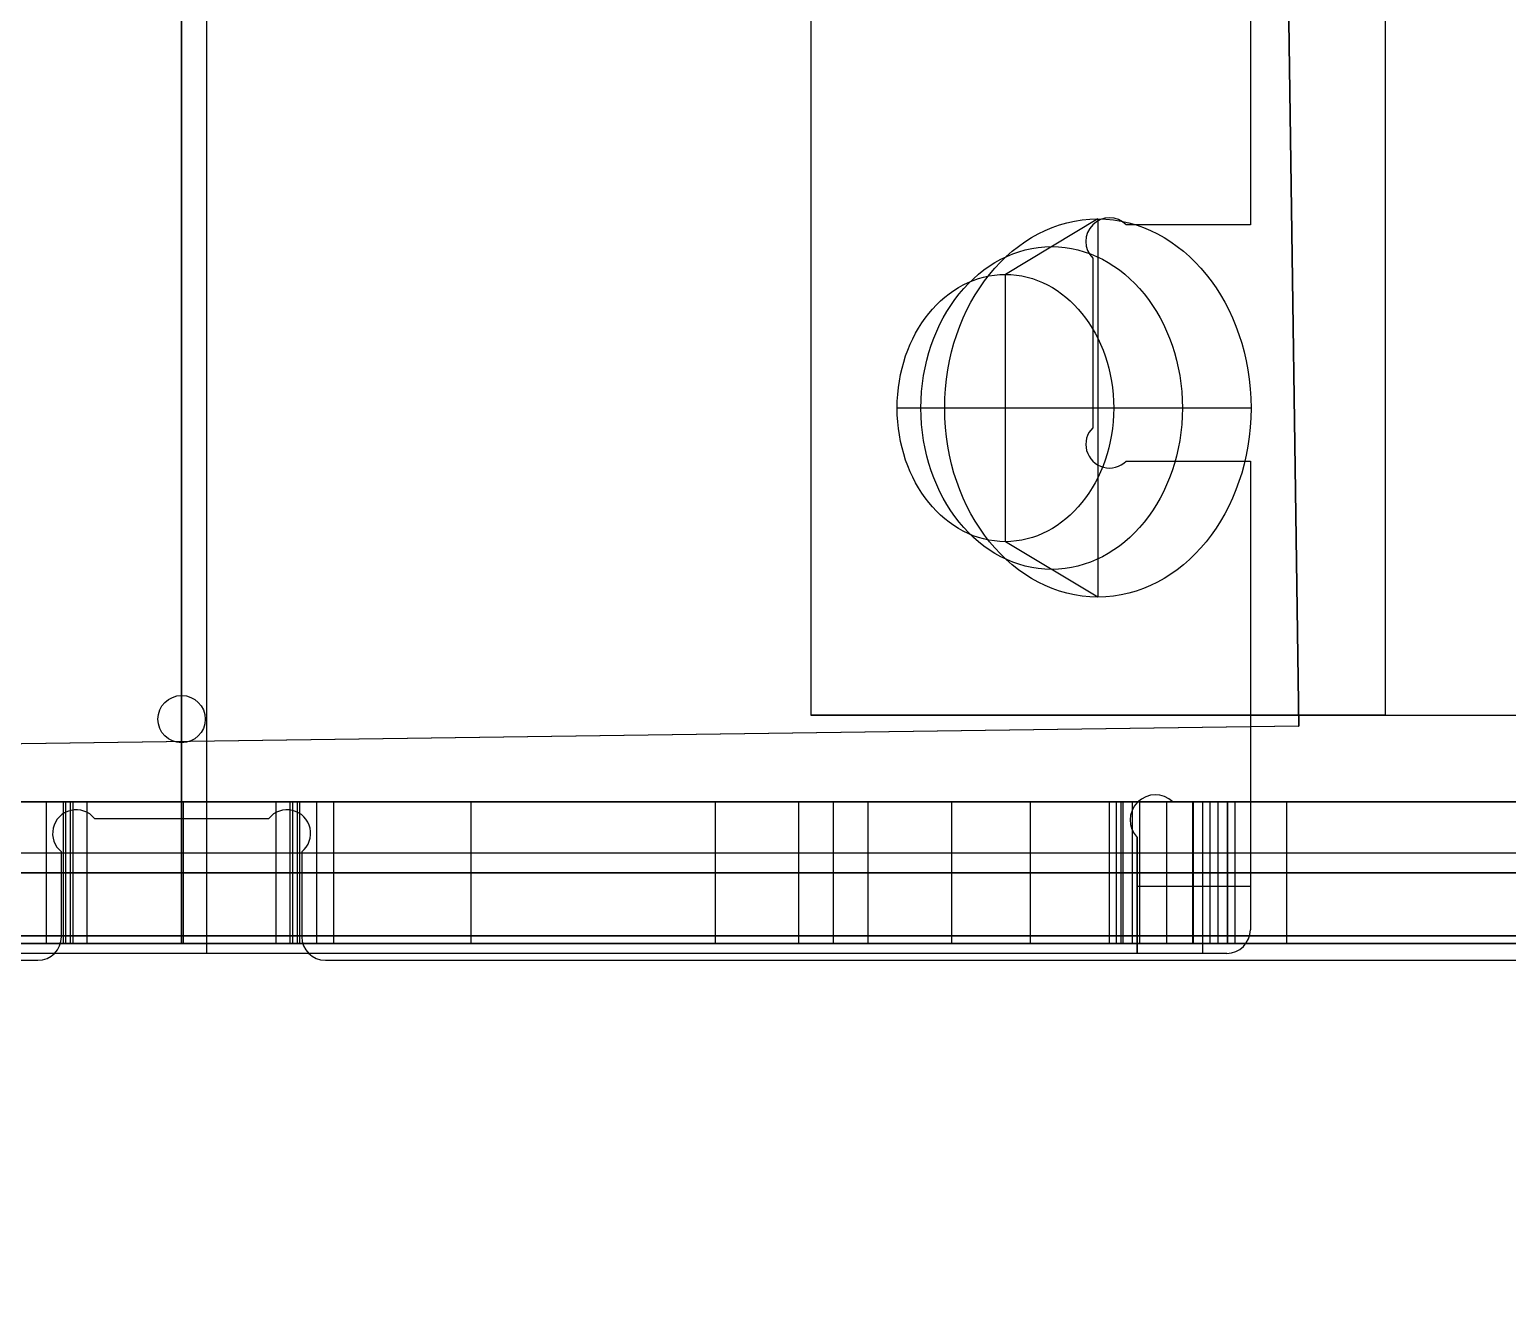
# Model space of a CAD drawing. Header units: millimetres. Extents: x -1736 to -633, y -290 to 351.
# Drawn here: x -1031 to -843.5, y -44.4 to 116.1 of the extents above; entities that cross this region are included whole.
import ezdxf

# ---------------------------------------------------------------- set-up
doc = ezdxf.new("R2010")
doc.units = ezdxf.units.MM
doc.header["$MEASUREMENT"] = 0
for name, color, linetype, true_color in [('Electrical System', 7, 'Continuous', 0x0516e0), ('The Irrigation System', 7, 'Continuous', 0x04feff), ('The Wooden Frame', 7, 'Continuous', 0xd8b17e)]:
    doc.layers.add(name, color=color, linetype=linetype, true_color=true_color)

msp = doc.modelspace()

# ---------------------------------------------------------------- linework, layer by layer
at = {"layer": 'Electrical System'}
for p, q in [((-873.48, 277.6, 959.44), (-869.98, 27.62, 959.48)), ((-873.45, 277.6, 956.44), (-869.95, 27.62, 956.48)), ((-931.89, 259, -410.61), (-931.89, 29, -410.61)), ((-859, 259, -463.4), (-859, 29, -463.4)), ((-895.45, 92, -437), (-907.18, 84.97, -453.2)), ((-895.45, 92, -437), (-895.45, 44, -437)), ((-907.18, 51.03, -453.2), (-907.18, 84.97, -453.2)), ((-914.88, 68, -422.93), (-920.92, 68, -443.25)), ((-893.43, 68, -463.16), (-920.92, 68, -443.25)), ((-876.01, 68, -451.08), (-914.88, 68, -422.93)), ((-876.01, 68, -451.08), (-893.43, 68, -463.16)), ((-895.45, 44, -437), (-907.18, 51.03, -453.2)), ((-859, 29, -463.4), (-931.89, 29, -410.61)), ((-931.89, 29, -410.61), (-826.31, 29, -264.82)), ((-859, 29, -463.4), (-753.42, 29, -317.61)), ((-869.98, 27.62, 959.48), (-1149.94, 23.7, 956.6)), ((-869.95, 27.62, 956.48), (-1149.91, 23.7, 953.6)), ((-869.98, 27.62, 959.48), (-869.95, 27.62, 956.48))]:
    msp.add_line(p, q, dxfattribs=at)
at = {"layer": 'Electrical System', "extrusion": (0.58655, 0, 0.809913)}
for centre, radius in [((68, 468.91, -879.16), 24), ((68, 468.91, -889.16), 20.49), ((68, 468.91, -899.16), 16.97)]:
    msp.add_circle(centre, radius, dxfattribs=at)
at = {"layer": 'Electrical System'}
for points in [[(-885.54, 224.26, -481.4), (-892.32, 224.26, -489.76), (-905.48, 224.26, -505.91), (-924.81, 224.48, -529.14), (-943.21, 225.09, -550.62), (-960.84, 226.21, -570.45), (-977.82, 227.93, -588.73), (-994.23, 230.29, -605.55), (-1010.14, 233.28, -621.01), (-1025.58, 236.87, -635.19), (-1040.58, 241.03, -648.17), (-1055.11, 245.66, -660.03), (-1069.18, 250.68, -670.86), (-1082.76, 255.99, -680.71), (-1095.8, 261.47, -689.67), (-1108.27, 267, -697.8), (-1120.13, 272.47, -705.16), (-1131.35, 277.77, -711.81), (-1141.88, 282.79, -717.8), (-1151.7, 287.45, -723.19), (-1160.81, 291.66, -728.03), (-1169.2, 295.37, -732.37), (-1176.89, 298.56, -736.24), (-1183.91, 301.21, -739.69), (-1190.29, 303.32, -742.76), (-1196.11, 304.9, -745.49), (-1201.39, 305.98, -747.91), (-1206.22, 306.61, -750.04), (-1210.65, 306.82, -751.92), (-1214.74, 306.68, -753.55), (-1218.54, 306.26, -754.94), (-1223.23, 305.46, -756.5), (-1227.71, 304.42, -757.7), (-1232.08, 303.51, -758.58), (-1235.42, 302.95, -759.13), (-1238.91, 302.55, -759.57), (-1242.68, 302.37, -759.94), (-1246.69, 302.46, -760.23), (-1251.04, 302.84, -760.46), (-1254.86, 303.39, -760.61), (-1258.13, 303.99, -760.71), (-1260.75, 304.54, -760.78), (-1263.44, 305.15, -760.84), (-1267.25, 306.11, -760.91), (-1271.19, 307.2, -760.96), (-1275.25, 308.42, -761.01), (-1278.46, 309.43, -761.04), (-1281.73, 310.5, -761.06), (-1288.73, 312.85, -761.1), (-1297.17, 315.87, -761.13), (-1307.08, 319.51, -761.15), (-1314.92, 322.41, -761.15), (-1322.9, 325.35, -761.16), (-1331.09, 328.32, -761.16), (-1339.37, 331.24, -761.16), (-1350.55, 335.03, -761.15), (-1361.77, 338.54, -761.15), (-1373.06, 341.68, -761.14), (-1381.41, 343.78, -761.13), (-1389.73, 345.63, -761.12), (-1400.54, 347.69, -761.1), (-1413.78, 349.55, -761.08), (-1429.24, 350.58, -761.04), (-1444.06, 350.38, -760.98), (-1458.22, 349.02, -760.9), (-1471.72, 346.59, -760.81), (-1484.59, 343.2, -760.7), (-1496.87, 338.96, -760.56), (-1508.64, 333.93, -760.41), (-1519.96, 328.17, -760.24), (-1530.9, 321.64, -760.06), (-1541.48, 314.3, -759.86), (-1551.74, 306.07, -759.66), (-1561.68, 296.85, -759.46), (-1571.32, 286.54, -759.26), (-1580.64, 275.04, -759.08), (-1589.62, 262.26, -758.9), (-1598.24, 248.13, -758.75), (-1606.45, 232.58, -758.61), (-1614.22, 215.62, -758.49), (-1621.49, 197.21, -758.39), (-1628.23, 177.41, -758.32), (-1634.43, 156.25, -758.26), (-1640.11, 133.8, -758.21), (-1645.32, 110.13, -758.18), (-1650.18, 85.34, -758.15), (-1654.85, 59.52, -758.14), (-1659.6, 32.76, -758.13), (-1663.85, 9.92, -758.12), (-1667.58, -8.78, -758.12), (-1670.59, -23.17, -758.12), (-1673.81, -37.83, -758.12), (-1677.25, -52.81, -758.12), (-1680.9, -68.17, -758.12), (-1686.07, -89.67, -758.11), (-1691.41, -112.02, -758.11), (-1696.5, -135.48, -758.11), (-1700.19, -154.49, -758.11), (-1703.49, -174.76, -758.11), (-1705.69, -192.58, -758.11), (-1707.05, -207.65, -758.11), (-1707.84, -219.63, -758.11), (-1708.34, -232.13, -758.11), (-1708.46, -240.65, -758.11), (-1708.46, -245, -758.11)], [(-883.21, 221.26, -483.29), (-889.99, 221.26, -491.65), (-903.17, 221.26, -507.82), (-922.54, 221.48, -531.1), (-941.01, 222.09, -552.66), (-958.72, 223.22, -572.59), (-975.81, 224.95, -590.98), (-992.34, 227.32, -607.93), (-1008.39, 230.34, -623.52), (-1023.97, 233.97, -637.83), (-1039.11, 238.16, -650.93), (-1053.78, 242.84, -662.91), (-1067.99, 247.91, -673.84), (-1081.69, 253.27, -683.79), (-1094.84, 258.79, -692.83), (-1107.42, 264.37, -701.02), (-1119.36, 269.88, -708.43), (-1130.64, 275.21, -715.12), (-1141.22, 280.25, -721.14), (-1151.08, 284.92, -726.55), (-1160.2, 289.14, -731.39), (-1168.58, 292.85, -735.72), (-1176.24, 296.03, -739.58), (-1183.21, 298.66, -743.01), (-1189.52, 300.74, -746.04), (-1195.24, 302.29, -748.73), (-1200.41, 303.35, -751.09), (-1205.11, 303.96, -753.17), (-1209.41, 304.17, -754.99), (-1213.39, 304.03, -756.57), (-1217.11, 303.62, -757.94), (-1221.78, 302.82, -759.49), (-1226.37, 301.76, -760.72), (-1231, 300.8, -761.66), (-1234.58, 300.19, -762.25), (-1238.34, 299.77, -762.72), (-1242.39, 299.57, -763.11), (-1246.65, 299.67, -763.42), (-1251.23, 300.06, -763.67), (-1255.19, 300.64, -763.82), (-1258.57, 301.26, -763.93), (-1261.27, 301.82, -764), (-1264.03, 302.46, -764.06), (-1267.91, 303.43, -764.13), (-1271.92, 304.54, -764.19), (-1276.03, 305.78, -764.23), (-1279.27, 306.8, -764.26), (-1282.57, 307.87, -764.29), (-1289.63, 310.24, -764.33), (-1298.11, 313.28, -764.36), (-1308.03, 316.92, -764.37), (-1315.87, 319.83, -764.38), (-1323.84, 322.76, -764.38), (-1332.02, 325.72, -764.38), (-1340.27, 328.63, -764.38), (-1351.41, 332.41, -764.38), (-1362.56, 335.9, -764.37), (-1373.77, 339.02, -764.36), (-1382.05, 341.1, -764.36), (-1390.3, 342.93, -764.35), (-1401, 344.97, -764.33), (-1414.07, 346.81, -764.3), (-1429.32, 347.82, -764.26), (-1443.93, 347.62, -764.21), (-1457.87, 346.29, -764.13), (-1471.15, 343.9, -764.04), (-1483.81, 340.56, -763.93), (-1495.91, 336.38, -763.8), (-1507.52, 331.43, -763.65), (-1518.68, 325.75, -763.48), (-1529.45, 319.31, -763.3), (-1539.88, 312.08, -763.11), (-1549.99, 303.97, -762.91), (-1559.79, 294.89, -762.71), (-1569.29, 284.72, -762.52), (-1578.49, 273.37, -762.33), (-1587.36, 260.74, -762.16), (-1595.89, 246.76, -762), (-1604.02, 231.37, -761.87), (-1611.72, 214.54, -761.75), (-1618.95, 196.27, -761.66), (-1625.65, 176.58, -761.58), (-1631.82, 155.53, -761.52), (-1637.47, 133.17, -761.47), (-1642.66, 109.58, -761.44), (-1647.51, 84.84, -761.42), (-1652.18, 59.05, -761.4), (-1656.93, 32.28, -761.39), (-1661.18, 9.41, -761.38), (-1664.92, -9.32, -761.38), (-1667.94, -23.74, -761.38), (-1671.17, -38.42, -761.38), (-1674.61, -53.43, -761.38), (-1678.26, -68.8, -761.38), (-1683.44, -90.3, -761.38), (-1688.77, -112.63, -761.38), (-1693.85, -136.02, -761.38), (-1697.52, -154.97, -761.38), (-1700.8, -175.15, -761.38), (-1703, -192.88, -761.38), (-1704.35, -207.86, -761.38), (-1705.13, -219.77, -761.38), (-1705.63, -232.21, -761.38), (-1705.75, -240.68, -761.38), (-1705.75, -245, -761.38)], [(-887.87, 221.26, -479.51), (-894.65, 221.26, -487.87), (-907.8, 221.26, -504.01), (-927.13, 221.48, -527.24), (-945.53, 222.09, -548.72), (-963.17, 223.22, -568.56), (-980.16, 224.94, -586.85), (-996.59, 227.29, -603.69), (-1012.52, 230.28, -619.17), (-1027.98, 233.88, -633.36), (-1042.99, 238.04, -646.36), (-1057.54, 242.68, -658.24), (-1071.63, 247.71, -669.07), (-1085.21, 253.03, -678.94), (-1098.26, 258.51, -687.9), (-1110.74, 264.04, -696.03), (-1122.59, 269.51, -703.39), (-1133.8, 274.8, -710.03), (-1144.3, 279.81, -716.01), (-1154.09, 284.45, -721.38), (-1163.15, 288.63, -726.19), (-1171.48, 292.32, -730.49), (-1179.08, 295.47, -734.32), (-1185.99, 298.08, -737.72), (-1192.23, 300.14, -740.72), (-1197.87, 301.68, -743.37), (-1202.95, 302.72, -745.69), (-1207.53, 303.31, -747.72), (-1211.69, 303.51, -749.47), (-1215.49, 303.38, -750.99), (-1219.01, 302.99, -752.28), (-1223.38, 302.24, -753.73), (-1227.65, 301.25, -754.88), (-1231.99, 300.35, -755.76), (-1235.37, 299.77, -756.31), (-1238.97, 299.37, -756.77), (-1242.88, 299.18, -757.15), (-1247.04, 299.27, -757.45), (-1251.54, 299.66, -757.69), (-1255.47, 300.23, -757.84), (-1258.82, 300.85, -757.95), (-1261.5, 301.4, -758.02), (-1264.25, 302.03, -758.08), (-1268.12, 303, -758.15), (-1272.11, 304.12, -758.21), (-1276.22, 305.35, -758.25), (-1279.46, 306.37, -758.28), (-1282.76, 307.44, -758.31), (-1289.81, 309.81, -758.35), (-1298.28, 312.84, -758.37), (-1308.2, 316.49, -758.39), (-1316.04, 319.39, -758.4), (-1324, 322.32, -758.4), (-1332.17, 325.28, -758.4), (-1340.43, 328.19, -758.4), (-1351.55, 331.96, -758.4), (-1362.69, 335.45, -758.39), (-1373.89, 338.56, -758.38), (-1382.16, 340.64, -758.37), (-1390.38, 342.47, -758.36), (-1401.06, 344.5, -758.35), (-1414.11, 346.34, -758.32), (-1429.32, 347.35, -758.28), (-1443.88, 347.15, -758.22), (-1457.77, 345.82, -758.15), (-1471, 343.44, -758.06), (-1483.62, 340.11, -757.95), (-1495.67, 335.95, -757.82), (-1507.24, 331.01, -757.67), (-1518.36, 325.35, -757.5), (-1529.11, 318.94, -757.32), (-1539.5, 311.73, -757.13), (-1549.58, 303.64, -756.93), (-1559.36, 294.58, -756.73), (-1568.84, 284.43, -756.54), (-1578.02, 273.11, -756.35), (-1586.88, 260.5, -756.18), (-1595.39, 246.54, -756.03), (-1603.52, 231.16, -755.89), (-1611.21, 214.35, -755.78), (-1618.42, 196.1, -755.68), (-1625.12, 176.44, -755.6), (-1631.28, 155.4, -755.54), (-1636.93, 133.06, -755.5), (-1642.12, 109.48, -755.46), (-1646.97, 84.74, -755.44), (-1651.64, 58.95, -755.42), (-1656.39, 32.18, -755.41), (-1660.64, 9.31, -755.41), (-1664.38, -9.43, -755.41), (-1667.4, -23.85, -755.41), (-1670.63, -38.54, -755.4), (-1674.08, -53.55, -755.4), (-1677.72, -68.93, -755.4), (-1682.9, -90.43, -755.4), (-1688.24, -112.75, -755.4), (-1693.31, -136.14, -755.4), (-1696.98, -155.07, -755.4), (-1700.26, -175.23, -755.4), (-1702.45, -192.94, -755.4), (-1703.8, -207.9, -755.4), (-1704.58, -219.8, -755.4), (-1705.08, -232.22, -755.4), (-1705.2, -240.68, -755.4), (-1705.2, -245, -755.4)], [(-885.54, 218.26, -481.4), (-892.32, 218.26, -489.76), (-905.49, 218.26, -505.92), (-924.86, 218.48, -529.2), (-943.33, 219.09, -550.76), (-961.05, 220.22, -570.7), (-978.15, 221.95, -589.11), (-994.7, 224.33, -606.07), (-1010.76, 227.34, -621.68), (-1026.36, 230.98, -636), (-1041.52, 235.18, -649.12), (-1056.22, 239.86, -661.11), (-1070.44, 244.94, -672.06), (-1084.15, 250.3, -682.01), (-1097.31, 255.83, -691.06), (-1109.88, 261.41, -699.25), (-1121.82, 266.92, -706.66), (-1133.09, 272.24, -713.34), (-1143.65, 277.27, -719.34), (-1153.47, 281.92, -724.73), (-1162.54, 286.11, -729.55), (-1170.85, 289.8, -733.85), (-1178.42, 292.94, -737.66), (-1185.29, 295.52, -741.03), (-1191.46, 297.56, -744), (-1197, 299.07, -746.61), (-1201.96, 300.09, -748.87), (-1206.42, 300.66, -750.84), (-1210.45, 300.85, -752.54), (-1214.13, 300.73, -754.01), (-1217.58, 300.35, -755.28), (-1221.92, 299.6, -756.72), (-1226.31, 298.59, -757.91), (-1230.9, 297.63, -758.84), (-1234.53, 297.02, -759.43), (-1238.39, 296.58, -759.92), (-1242.58, 296.38, -760.33), (-1247, 296.48, -760.65), (-1251.73, 296.89, -760.9), (-1255.8, 297.48, -761.06), (-1259.27, 298.12, -761.16), (-1262.02, 298.69, -761.24), (-1264.83, 299.34, -761.3), (-1268.78, 300.32, -761.37), (-1272.84, 301.46, -761.43), (-1277, 302.71, -761.48), (-1280.28, 303.73, -761.51), (-1283.6, 304.82, -761.53), (-1290.71, 307.2, -761.57), (-1299.22, 310.25, -761.6), (-1309.15, 313.9, -761.62), (-1316.99, 316.8, -761.62), (-1324.95, 319.73, -761.63), (-1333.1, 322.69, -761.63), (-1341.33, 325.59, -761.62), (-1352.41, 329.34, -761.62), (-1363.49, 332.81, -761.61), (-1374.6, 335.9, -761.61), (-1382.8, 337.96, -761.6), (-1390.95, 339.77, -761.59), (-1401.51, 341.78, -761.57), (-1414.41, 343.6, -761.55), (-1429.41, 344.59, -761.51), (-1443.74, 344.4, -761.45), (-1457.41, 343.09, -761.38), (-1470.43, 340.74, -761.29), (-1482.85, 337.47, -761.18), (-1494.72, 333.37, -761.05), (-1506.11, 328.51, -760.9), (-1517.08, 322.93, -760.74), (-1527.66, 316.61, -760.56), (-1537.91, 309.5, -760.37), (-1547.83, 301.54, -760.18), (-1557.46, 292.61, -759.98), (-1566.81, 282.61, -759.79), (-1575.87, 271.44, -759.61), (-1584.62, 258.99, -759.44), (-1593.04, 245.18, -759.29), (-1601.09, 229.95, -759.15), (-1608.71, 213.28, -759.04), (-1615.88, 195.15, -758.94), (-1622.53, 175.61, -758.87), (-1628.67, 154.68, -758.81), (-1634.29, 132.43, -758.76), (-1639.47, 108.93, -758.73), (-1644.3, 84.24, -758.7), (-1648.97, 58.48, -758.69), (-1653.72, 31.7, -758.68), (-1657.98, 8.8, -758.67), (-1661.72, -9.97, -758.67), (-1664.75, -24.42, -758.67), (-1667.99, -39.14, -758.67), (-1671.44, -54.17, -758.67), (-1675.09, -69.56, -758.67), (-1680.27, -91.07, -758.67), (-1685.59, -113.36, -758.67), (-1690.65, -136.68, -758.67), (-1694.31, -155.55, -758.67), (-1697.57, -175.61, -758.67), (-1699.75, -193.23, -758.67), (-1701.09, -208.11, -758.67), (-1701.87, -219.95, -758.67), (-1702.37, -232.29, -758.67), (-1702.48, -240.71, -758.67), (-1702.48, -245, -758.67)]]:
    msp.add_open_spline(points, degree=3, knots=[0, 0, 0, 0, 32.303081, 62.488288, 90.767441, 117.335156, 142.370567, 166.036756, 188.478604, 209.819901, 230.160584, 249.574871, 268.110802, 285.791439, 302.617673, 318.572438, 333.625988, 347.741916, 360.8836, 373.020834, 384.136404, 394.231694, 403.32863, 411.468987, 418.713078, 425.137965, 430.835027, 435.90661, 440.461521, 444.60942, 448.454882, 452.092656, 459.06706, 462.543499, 466.100638, 469.805485, 473.726161, 478.098458, 482.470754, 487.399442, 490.073224, 492.747006, 495.639228, 498.53145, 504.756862, 508.085725, 511.414587, 514.949649, 518.484711, 533.73592, 541.96194, 550.18796, 558.815229, 567.442497, 576.25919, 585.075883, 602.687462, 611.316059, 619.944655, 628.281608, 636.61856, 652.589512, 667.828196, 682.372483, 696.304141, 709.727746, 722.754355, 735.49185, 748.042577, 760.507453, 772.992874, 785.61543, 798.503526, 811.79616, 825.638959, 840.177755, 855.550242, 871.876453, 889.249264, 907.730503, 927.355021, 948.135701, 970.067434, 993.130195, 1017.291634, 1042.50993, 1068.737996, 1095.931433, 1124.075485, 1138.52139, 1153.241938, 1168.268931, 1183.645806, 1199.428675, 1215.687525, 1249.99373, 1268.270983, 1287.493643, 1307.850898, 1329.576014, 1341.038868, 1352.956105, 1365.373646, 1378.34196, 1378.34196, 1378.34196, 1378.34196], dxfattribs=at)
msp.add_open_spline([(-885.54, 221.26, -481.4), (-962.54, 221.26, -576.4), (-1072, 221.26, -701.4), (-1257, 374.26, -761.4), (-1175.32, 226.36, -761.4), (-1394.42, 382.85, -761.4), (-1510, 337, -761.4), (-1597.47, 288, -758.39), (-1655.33, 124.32, -758.39), (-1656.47, -35, -758.39), (-1705.47, -148, -758.39), (-1705.47, -245, -758.39)], degree=5, dxfattribs=at)
at = {"layer": 'The Irrigation System'}
for p, q in [((-1011.74, 300, -189.89), (-1011.74, 0, -189.89)), ((-1011.74, 299, -188.89), (-1011.74, 1, -188.89)), ((-711.74, 0, 110.11), (-1311.74, 0, 110.11)), ((-711.74, 0, -189.89), (-1311.74, 0, -189.89)), ((-711.74, 0, -39.89), (-1311.74, 0, -39.89)), ((-712.74, 1, 110.11), (-1310.74, 1, 110.11)), ((-1310.74, 1, -188.89), (-712.74, 1, -188.89)), ((-712.74, 1, -39.89), (-1310.74, 1, -39.89)), ((-1011.74, 1, 110.11), (-1011.74, 1, -188.89)), ((-1011.74, 1, 110.11), (-1011.74, 0, 110.11)), ((-1011.74, 0, 110.11), (-1011.74, 0, -189.89))]:
    msp.add_line(p, q, dxfattribs=at)
at = {"layer": 'The Wooden Frame'}
for p, q in [((-1008.59, 298.76, -463.4), (-1008.59, -1.24, -463.4)), ((-1011.74, 11.5, 276.89), (-1011.74, 288.5, 276.89)), ((-1008.59, 279.52, -481.4), (-1008.59, -1.24, -481.4)), ((-1011.74, 11.5, 258.89), (-1011.74, 210.81, 258.89)), ((-876.09, 206.26, -463.4), (-876.09, 91.26, -463.4)), ((-876.09, 206.26, -481.4), (-876.09, 91.26, -481.4)), ((-876.09, 206.26, -472.4), (-876.09, 91.26, -472.4)), ((-896.09, 91.26, -463.4), (-896.09, 91.26, -481.4)), ((-876.09, 91.26, -463.4), (-891.85, 91.26, -463.4)), ((-891.85, 91.26, -463.4), (-891.85, 91.26, -481.4)), ((-876.09, 91.26, -481.4), (-891.85, 91.26, -481.4)), ((-876.09, 91.26, -472.4), (-891.85, 91.26, -472.4)), ((-883.97, 91.26, -463.4), (-883.97, 91.26, -481.4)), ((-876.09, 91.26, -463.4), (-876.09, 91.26, -481.4)), ((-896.09, 87.02, -463.4), (-896.09, 87.02, -481.4)), ((-896.09, 87.02, -463.4), (-896.09, 65.5, -463.4)), ((-896.09, 87.02, -481.4), (-896.09, 65.5, -481.4)), ((-896.09, 87.02, -472.4), (-896.09, 65.5, -472.4)), ((-896.09, 76.26, -463.4), (-896.09, 76.26, -481.4)), ((-896.09, 65.5, -463.4), (-896.09, 65.5, -481.4)), ((-896.97, 63.38, -463.4), (-896.97, 63.38, -481.4)), ((-896.09, 61.26, -463.4), (-896.09, 61.26, -481.4)), ((-893.97, 60.38, -463.4), (-893.97, 60.38, -481.4)), ((-891.85, 61.26, -463.4), (-891.85, 61.26, -481.4)), ((-891.85, 61.26, -463.4), (-876.09, 61.26, -463.4)), ((-891.85, 61.26, -481.4), (-876.09, 61.26, -481.4)), ((-891.85, 61.26, -472.4), (-876.09, 61.26, -472.4)), ((-883.97, 61.26, -463.4), (-883.97, 61.26, -481.4)), ((-876.09, 61.26, -463.4), (-876.09, 61.26, -481.4)), ((-876.09, 61.26, -463.4), (-876.09, 1.76, -463.4)), ((-876.09, 61.26, -481.4), (-876.09, 18, -481.4)), ((-876.09, 61.26, -472.4), (-876.09, 1.76, -472.4)), ((-1011.74, 31.5, -207.89), (-1011.74, 31.5, -189.89)), ((-1011.74, 31.5, -207.89), (-1011.74, 31.5, -189.89)), ((-1342.24, 18, 258.89), (-680.74, 18, 258.89)), ((-680.74, 18, 278.14), (-1342.24, 18, 278.14)), ((-1342.24, 18, 475.14), (-680.74, 18, 475.14)), ((-680.74, 18, 285.64), (-1342.24, 18, 285.64)), ((-801.03, 18, 228.14), (-1221.94, 18, 228.14)), ((-943.99, 18, -306.09), (-1079.49, 18, -306.09)), ((-1028.88, 0, -209.79), (-1028.88, 18, -209.79)), ((-1026.74, 0, -192.89), (-1026.74, 18, -192.89)), ((-1026.74, 0, -204.37), (-1026.74, 18, -204.37)), ((-1026.74, 18, -204.37), (-1026.74, 18, -192.89)), ((-1026.74, 0, -198.63), (-1026.74, 18, -198.63)), ((-1026.44, 0, -209), (-1026.44, 18, -209)), ((-1025.86, 0, -190.77), (-1025.86, 18, -190.77)), ((-1025.49, 0, -206.62), (-1025.49, 18, -206.62)), ((-1023.74, 0, -189.89), (-1023.74, 18, -189.89)), ((-1023.74, 18, -189.89), (-999.74, 18, -189.89)), ((-1011.74, 0, -189.89), (-1011.74, 18, -189.89)), ((-1011.74, 0, -306.09), (-1011.74, 18, -306.09)), ((-1011.74, 18, -306.09), (-1011.74, 18, -189.89)), ((-1011.49, 0, 228.14), (-1011.49, 18, 228.14)), ((-1011.49, 9, 258.89), (-1011.49, 18, 258.89)), ((-1011.49, 9, 278.14), (-1011.49, 18, 278.14)), ((-1011.49, 18, 278.14), (-1011.49, 18, 475.14)), ((-1011.49, 18, 228.14), (-1011.49, 18, 258.89)), ((-999.74, 0, -189.89), (-999.74, 18, -189.89)), ((-997.98, 0, -206.62), (-997.98, 18, -206.62)), ((-997.61, 0, -190.77), (-997.61, 18, -190.77)), ((-997.03, 0, -209), (-997.03, 18, -209)), ((-996.74, 0, -192.89), (-996.74, 18, -192.89)), ((-996.74, 0, -204.37), (-996.74, 18, -204.37)), ((-996.74, 18, -192.89), (-996.74, 18, -204.37)), ((-996.74, 0, -198.63), (-996.74, 18, -198.63)), ((-994.59, 0, -209.79), (-994.59, 18, -209.79)), ((-992.43, 0, -208.39), (-992.43, 18, -208.39)), ((-992.43, 18, -208.39), (-661.74, 18, -208.39)), ((-974.99, 0, 475.14), (-974.99, 18, 475.14)), ((-943.99, 0, -306.09), (-943.99, 18, -306.09)), ((-933.38, 0, -310.48), (-933.38, 18, -310.48)), ((-928.99, 0, -321.09), (-928.99, 18, -321.09)), ((-924.59, 0, -331.69), (-924.59, 18, -331.69)), ((-913.99, 0, -336.09), (-913.99, 18, -336.09)), ((-893.99, 18, -336.09), (-913.99, 18, -336.09)), ((-903.99, 0, -336.09), (-903.99, 18, -336.09)), ((-893.99, 0, -336.09), (-893.99, 18, -336.09)), ((-893.1, 0, -484.4), (-893.1, 18, -484.4)), ((-893.1, 0, -479.4), (-893.1, 18, -479.4)), ((-893.1, 18, -484.4), (-893.1, 18, -479.4)), ((-893.1, 0, -481.9), (-893.1, 18, -481.9)), ((-892.5, 0, -485.83), (-892.5, 18, -485.83)), ((-892.22, 0, -477.28), (-892.22, 18, -477.28)), ((-891.06, 0, -486.4), (-891.06, 18, -486.4)), ((-890.41, 17.96, -476.4), (-890.41, 17.96, -481.4)), ((-890.1, 0, -476.4), (-890.1, 18, -476.4)), ((-890.1, 18, -476.4), (-883.32, 18, -476.4)), ((-886.71, 0, -476.4), (-886.71, 18, -476.4)), ((-885.93, 18, -476.4), (-876.09, 18, -476.4)), ((-885.93, 18, -476.4), (-885.93, 18, -481.4)), ((-876.09, 18, -481.4), (-885.93, 18, -481.4)), ((-883.38, 0, -340.48), (-883.38, 18, -340.48)), ((-883.32, 0, -476.4), (-883.32, 18, -476.4)), ((-882.15, 18, -476.4), (-882.15, -1.24, -476.4)), ((-881.19, 0, -477.49), (-881.19, 18, -477.49)), ((-880.19, 0, -488.86), (-880.19, 18, -488.86)), ((-879.44, 18, -476.4), (-879.44, 18, -481.4)), ((-878.99, 0, -472.27), (-878.99, 18, -472.27)), ((-878.99, 0, -351.09), (-878.99, 18, -351.09)), ((-878.99, 18, -472.27), (-878.99, 18, -351.09)), ((-878.99, 0, -411.68), (-878.99, 18, -411.68)), ((-878.94, 0, -476.66), (-878.94, 18, -476.66)), ((-648.67, 18, -474.14), (-878.03, 18, -474.14)), ((-878.01, 0, -474.46), (-878.01, 18, -474.46)), ((-876.09, 18, -476.4), (-876.09, 18, -481.4)), ((-876.09, 18, -476.4), (-876.09, 1.76, -476.4)), ((-876.09, 18, -463.4), (-876.09, 18, -476.4)), ((-871.48, 0, -495.8), (-871.48, 18, -495.8)), ((-751.75, 18, -739.59), (-871.48, 18, -495.8)), ((-1022.79, 15.88, -207.89), (-1022.79, 15.88, -189.89)), ((-1022.79, 15.88, -207.89), (-1000.68, 15.88, -207.89)), ((-1022.79, 15.88, -189.89), (-1000.68, 15.88, -189.89)), ((-1022.79, 15.88, -207.89), (-1022.79, 15.88, -189.89)), ((-1022.79, 15.88, -207.89), (-1000.68, 15.88, -207.89)), ((-1022.79, 15.88, -189.89), (-1000.68, 15.88, -189.89)), ((-1000.68, 15.88, -207.89), (-1000.68, 15.88, -189.89)), ((-1000.68, 15.88, -207.89), (-1000.68, 15.88, -189.89)), ((-890.46, 13.48, -476.4), (-890.46, 13.48, -481.4)), ((-890.46, 13.48, -481.4), (-890.46, -1.24, -481.4)), ((-890.46, -1.24, -476.4), (-890.46, 13.48, -476.4)), ((-676.24, 11.5, 276.89), (-1347.24, 11.5, 276.89)), ((-676.24, 11.5, 258.89), (-1347.24, 11.5, 258.89)), ((-676.24, 11.5, 267.89), (-1347.24, 11.5, 267.89)), ((-1026.99, 0.88, -207.89), (-1026.99, 11.64, -207.89)), ((-1026.99, 11.64, -207.89), (-1026.99, 11.64, -189.89)), ((-1026.99, 0.88, -189.89), (-1026.99, 11.64, -189.89)), ((-1026.99, 0.88, -207.89), (-1026.99, 11.64, -207.89)), ((-1026.99, 11.64, -207.89), (-1026.99, 11.64, -189.89)), ((-1026.99, 0.88, -189.89), (-1026.99, 11.64, -189.89)), ((-1011.74, 11.5, 276.89), (-1011.74, 11.5, 258.89)), ((-996.49, 11.64, -207.89), (-996.49, 11.64, -189.89)), ((-996.49, 11.64, -207.89), (-996.49, 0.88, -207.89)), ((-996.49, 11.64, -189.89), (-996.49, 0.88, -189.89)), ((-996.49, 11.64, -207.89), (-996.49, 11.64, -189.89)), ((-996.49, 11.64, -207.89), (-996.49, 0.88, -207.89)), ((-996.49, 11.64, -189.89), (-996.49, 0.88, -189.89)), ((-680.74, 9, 258.89), (-1342.24, 9, 258.89)), ((-1342.24, 9, 278.14), (-680.74, 9, 278.14)), ((-1342.24, 9, 475.14), (-680.74, 9, 475.14)), ((-801.03, 9, 228.14), (-1221.94, 9, 228.14)), ((-943.99, 9, -306.09), (-1079.49, 9, -306.09)), ((-1026.74, 9, -204.37), (-1026.74, 9, -192.89)), ((-1023.74, 9, -189.89), (-999.74, 9, -189.89)), ((-1011.49, 9, 258.89), (-1011.49, 9, 278.14)), ((-996.74, 9, -192.89), (-996.74, 9, -204.37)), ((-992.43, 9, -208.39), (-661.74, 9, -208.39)), ((-893.99, 9, -336.09), (-913.99, 9, -336.09)), ((-893.1, 9, -484.4), (-893.1, 9, -479.4)), ((-890.1, 9, -476.4), (-883.32, 9, -476.4)), ((-878.99, 9, -472.27), (-878.99, 9, -351.09)), ((-751.75, 9, -739.59), (-871.48, 9, -495.8)), ((-876.09, 7.25, -476.4), (-890.46, 7.25, -476.4)), ((-890.46, 4.54, -476.4), (-890.46, 4.54, -481.4)), ((-943.99, 0, -306.09), (-1079.49, 0, -306.09)), ((-1026.99, 0.88, -207.89), (-1026.99, 0.88, -189.89)), ((-1026.99, 0.88, -207.89), (-1026.99, 0.88, -189.89)), ((-1026.74, 0, -204.37), (-1026.74, 0, -192.89)), ((-1023.74, 0, -189.89), (-999.74, 0, -189.89)), ((-1011.74, 0, -306.09), (-1011.74, 0, -189.89)), ((-996.74, 0, -192.89), (-996.74, 0, -204.37)), ((-996.49, 0.88, -207.89), (-996.49, 0.88, -189.89)), ((-996.49, 0.88, -207.89), (-996.49, 0.88, -189.89)), ((-992.43, 0, -208.39), (-661.74, 0, -208.39)), ((-893.99, 0, -336.09), (-913.99, 0, -336.09)), ((-893.1, 0, -484.4), (-893.1, 0, -479.4)), ((-890.1, 0, -476.4), (-883.32, 0, -476.4)), ((-878.99, 0, -472.27), (-878.99, 0, -351.09)), ((-648.67, 0, -474.14), (-878.03, 0, -474.14)), ((-876.09, 1.76, -463.4), (-876.09, 1.76, -476.4)), ((-751.75, 0, -739.59), (-871.48, 0, -495.8)), ((-661.49, 0, 285.64), (-1361.49, 0, 285.64)), ((-1358.49, 0, 475.14), (-664.49, 0, 475.14)), ((-801.03, 0, 228.14), (-1221.94, 0, 228.14)), ((-879.09, -1.24, -463.4), (-1138.09, -1.24, -463.4)), ((-879.09, -1.24, -472.4), (-1138.09, -1.24, -472.4)), ((-890.46, -1.24, -481.4), (-1126.73, -1.24, -481.4)), ((-1011.49, 0, 228.14), (-1011.49, 0, 475.14)), ((-890.46, -1.24, -481.4), (-890.46, -1.24, -476.4)), ((-879.09, -1.24, -476.4), (-890.46, -1.24, -476.4)), ((-890.46, -1.24, -463.4), (-890.46, -1.24, -481.4)), ((-879.09, -1.24, -463.4), (-879.09, -1.24, -476.4)), ((-876.97, -0.36, -463.4), (-876.97, -0.36, -476.4)), ((-1323.61, -2.12, -207.89), (-1029.99, -2.12, -207.89)), ((-1323.61, -2.12, -189.89), (-1029.99, -2.12, -189.89)), ((-1323.61, -2.12, -207.89), (-1029.99, -2.12, -207.89)), ((-1323.61, -2.12, -189.89), (-1029.99, -2.12, -189.89)), ((-1029.99, -2.12, -207.89), (-1029.99, -2.12, -189.89)), ((-1029.99, -2.12, -207.89), (-1029.99, -2.12, -189.89)), ((-993.49, -2.12, -207.89), (-993.49, -2.12, -189.89)), ((-993.49, -2.12, -207.89), (-699.87, -2.12, -207.89)), ((-993.49, -2.12, -189.89), (-699.87, -2.12, -189.89)), ((-993.49, -2.12, -207.89), (-993.49, -2.12, -189.89)), ((-993.49, -2.12, -207.89), (-699.87, -2.12, -207.89)), ((-993.49, -2.12, -189.89), (-699.87, -2.12, -189.89))]:
    msp.add_line(p, q, dxfattribs=at)
for centre in [(-1011.74, 28.5, -207.89), (-1011.74, 28.5, -189.89), (-1011.74, 28.5, -207.89), (-1011.74, 28.5, -189.89)]:
    msp.add_circle(centre, 3, dxfattribs=at)
for centre, radius, start, end in [((-893.97, 89.14, -463.4), 3, 45, 225), ((-893.97, 89.14, -481.4), 3, 45, 225), ((-893.97, 89.14, -472.4), 3, 45, 225), ((-893.97, 63.38, -463.4), 3, 134.9999, 315), ((-893.97, 63.38, -481.4), 3, 134.9999, 315), ((-893.97, 63.38, -472.4), 3, 134.9999, 315), ((-888.15, 15.69, -476.4), 3.2, 46.1236, 223.8764), ((-888.15, 15.69, -481.4), 3.2, 46.1236, 223.8764), ((-1025.11, 13.99, -207.89), 3, 39.2193, 231.3602), ((-1025.11, 13.99, -189.89), 3, 39.2193, 231.3602), ((-1025.11, 13.99, -207.89), 3, 39.2193, 231.3602), ((-1025.11, 13.99, -189.89), 3, 39.2193, 231.3602), ((-998.36, 13.99, -207.89), 3, 308.6398, 140.7807), ((-998.36, 13.99, -189.89), 3, 308.6398, 140.7807), ((-998.36, 13.99, -207.89), 3, 308.6398, 140.7807), ((-998.36, 13.99, -189.89), 3, 308.6398, 140.7807), ((-1029.99, 0.88, -207.89), 3, 270, 0), ((-1029.99, 0.88, -189.89), 3, 270, 0), ((-1029.99, 0.88, -207.89), 3, 270, 0), ((-1029.99, 0.88, -189.89), 3, 270, 0), ((-993.49, 0.88, -207.89), 3, 180, 270), ((-993.49, 0.88, -189.89), 3, 180, 270), ((-993.49, 0.88, -207.89), 3, 180, 270), ((-993.49, 0.88, -189.89), 3, 180, 270), ((-879.09, 1.76, -463.4), 3, 270, 0), ((-879.09, 1.76, -476.4), 3, 270, 0), ((-879.09, 1.76, -472.4), 3, 270, 0)]:
    msp.add_arc(centre, radius, start, end, dxfattribs=at)
at = {"layer": 'The Wooden Frame', "extrusion": (0, 1, 0)}
for centre, radius, start, end in [((1028.49, -206.81, 18), 3, 125.6732, 328.2571), ((994.99, -206.81, 18), 3, 211.7429, 54.3268), ((891.1, -484.4, 18), 2, 268.7548, 0), ((881.01, -474.49, 18), 3, 132.3561, 320.5284), ((1028.49, -206.81, 9), 3, 125.6732, 328.2571), ((994.99, -206.81, 9), 3, 211.7429, 54.3268), ((891.1, -484.4, 9), 2, 268.7548, 0), ((881.01, -474.49, 9), 3, 132.3561, 320.5284), ((1028.49, -206.81, 0), 3, 125.6732, 328.2571), ((994.99, -206.81, 0), 3, 211.7429, 54.3268), ((891.1, -484.4, 0), 2, 268.7548, 0), ((881.01, -474.49, 0), 3, 132.3561, 320.5284)]:
    msp.add_arc(centre, radius, start, end, dxfattribs=at)
at = {"layer": 'The Wooden Frame', "extrusion": (-6.00391e-14, 1, 6.00391e-14)}
msp.add_arc((1023.74, -192.89, 18), 3, 0, 90, dxfattribs=at)
at = {"layer": 'The Wooden Frame', "extrusion": (-9.14881e-14, 1, -9.14881e-14)}
msp.add_arc((999.74, -192.89, 18), 3, 90, 180, dxfattribs=at)
at = {"layer": 'The Wooden Frame', "extrusion": (1.88694e-14, 1, 1.88694e-14)}
msp.add_arc((943.99, -321.09, 18), 15, 90, 180, dxfattribs=at)
at = {"layer": 'The Wooden Frame', "extrusion": (-1.88694e-14, 1, -1.88694e-14)}
msp.add_arc((913.99, -321.09, 18), 15, 270, 0, dxfattribs=at)
at = {"layer": 'The Wooden Frame', "extrusion": (-3.4308e-15, 1, -3.4308e-15)}
msp.add_arc((893.99, -351.09, 18), 15, 90, 180, dxfattribs=at)
at = {"layer": 'The Wooden Frame', "extrusion": (-1.51527e-13, 1, 1.51527e-13)}
msp.add_arc((890.1, -479.4, 18), 3, 0, 90, dxfattribs=at)
at = {"layer": 'The Wooden Frame', "extrusion": (6.38236e-14, 1, 1.3296e-13)}
msp.add_arc((891.01, -511.4, 18), 25, 89.8995, 141.3844, dxfattribs=at)
at = {"layer": 'The Wooden Frame', "extrusion": (-1.01495e-13, 1, 1.01495e-13)}
msp.add_arc((1023.74, -192.89, 9), 3, 0, 90, dxfattribs=at)
at = {"layer": 'The Wooden Frame', "extrusion": (-2.859e-14, 1, -2.859e-14)}
msp.add_arc((999.74, -192.89, 9), 3, 90, 180, dxfattribs=at)
at = {"layer": 'The Wooden Frame', "extrusion": (1.28655e-14, 1, 1.28655e-14)}
msp.add_arc((943.99, -321.09, 9), 15, 90, 180, dxfattribs=at)
at = {"layer": 'The Wooden Frame', "extrusion": (-1.28655e-14, 1, -1.28655e-14)}
msp.add_arc((913.99, -321.09, 9), 15, 270, 0, dxfattribs=at)
at = {"layer": 'The Wooden Frame', "extrusion": (-3.7167e-15, 1, -3.7167e-15)}
msp.add_arc((893.99, -351.09, 9), 15, 90, 180, dxfattribs=at)
at = {"layer": 'The Wooden Frame', "extrusion": (-1.47239e-13, 1, 1.47239e-13)}
msp.add_arc((890.1, -479.4, 9), 3, 0, 90, dxfattribs=at)
at = {"layer": 'The Wooden Frame', "extrusion": (5.45289e-14, 1, 1.13597e-13)}
msp.add_arc((891.01, -511.4, 9), 25, 89.8995, 141.3844, dxfattribs=at)
at = {"layer": 'The Wooden Frame', "extrusion": (-1.41831e-13, 1, 1.41831e-13)}
for centre in [(1023.74, -192.89, 0), (890.1, -479.4, 0)]:
    msp.add_arc(centre, 3, 0, 90, dxfattribs=at)
at = {"layer": 'The Wooden Frame', "extrusion": (3.4646e-14, 1, 3.4646e-14)}
msp.add_arc((999.74, -192.89, 0), 3, 90, 180, dxfattribs=at)
at = {"layer": 'The Wooden Frame', "extrusion": (6.92921e-15, 1, 6.92921e-15)}
msp.add_arc((943.99, -321.09, 0), 15, 90, 180, dxfattribs=at)
at = {"layer": 'The Wooden Frame', "extrusion": (-6.92921e-15, 1, -6.92921e-15)}
msp.add_arc((913.99, -321.09, 0), 15, 270, 0, dxfattribs=at)
at = {"layer": 'The Wooden Frame', "extrusion": (-3.78928e-15, 1, -3.78928e-15)}
msp.add_arc((893.99, -351.09, 0), 15, 90, 180, dxfattribs=at)
at = {"layer": 'The Wooden Frame', "extrusion": (4.52438e-14, 1, 9.42541e-14)}
msp.add_arc((891.01, -511.4, 0), 25, 89.8995, 141.3844, dxfattribs=at)

doc.saveas('drawing.dxf')
